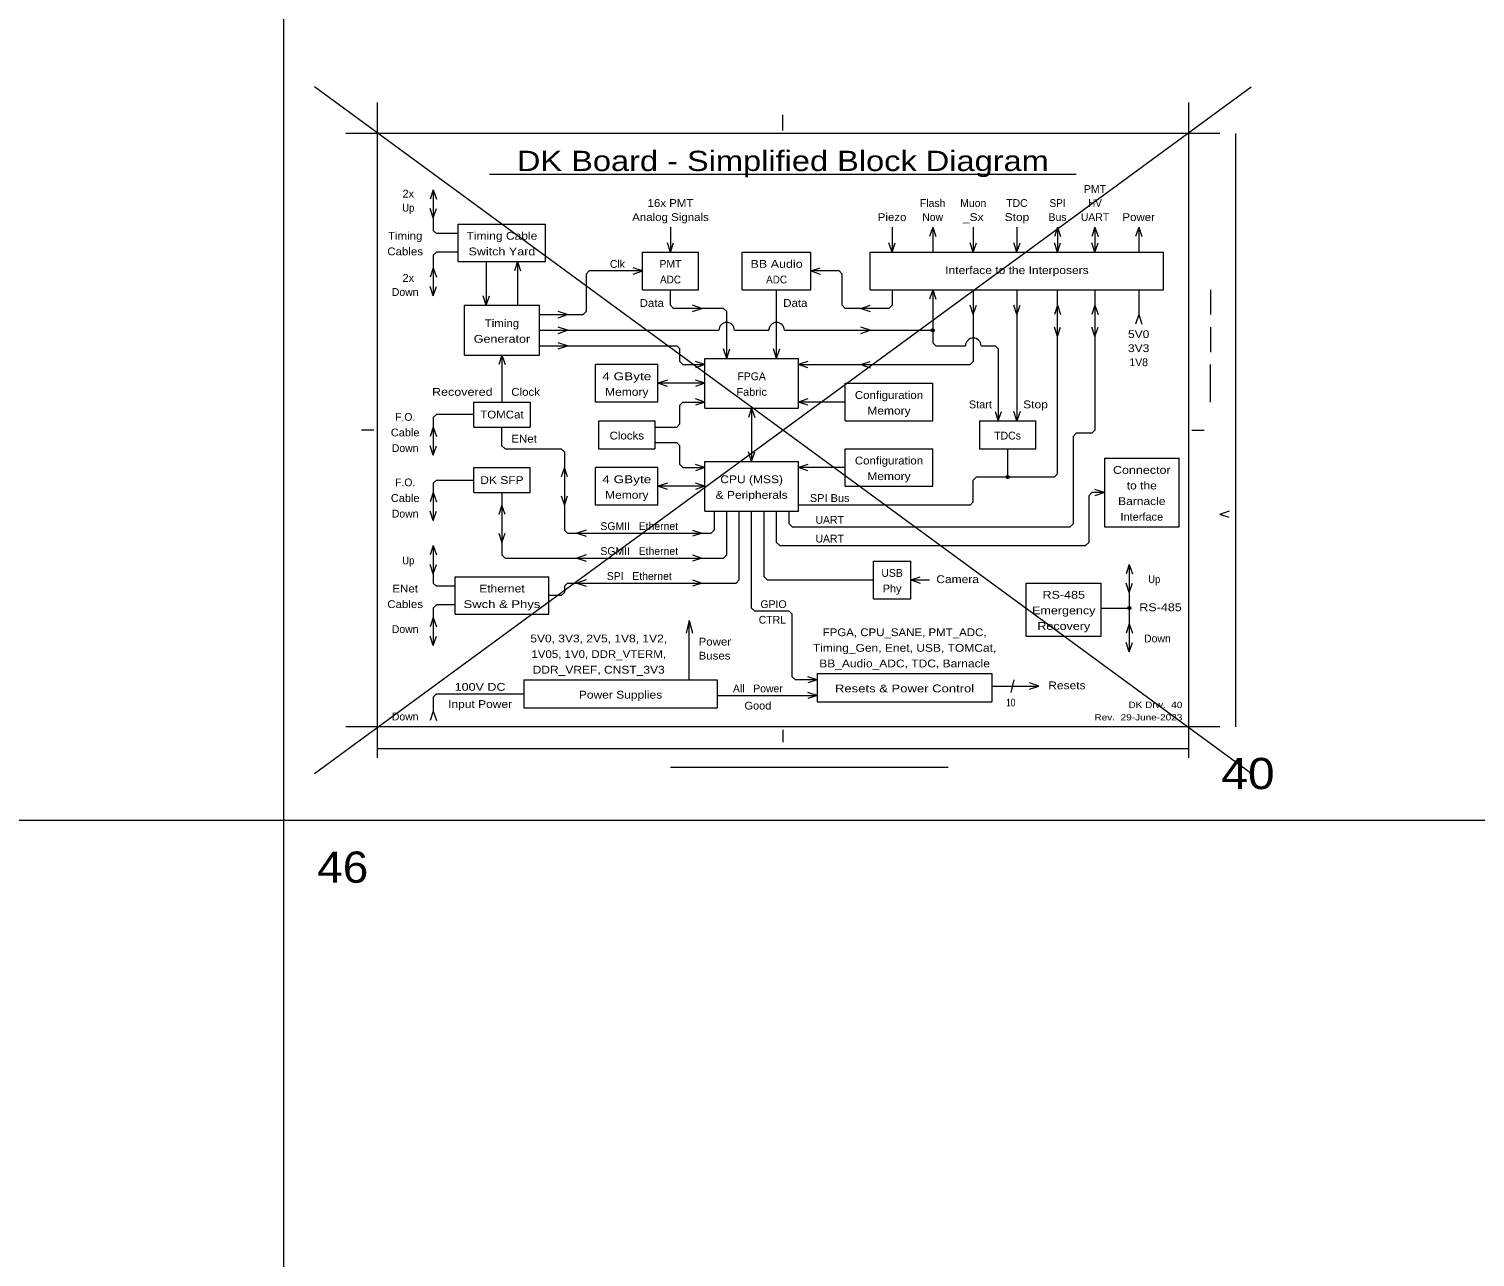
# Model space of a CAD drawing. Extents: x -321 to 371, y -315 to 400.
# Drawn here: x 114.85 to 161.18, y 95.01 to 134.35 of the extents above; entities that cross this region are included whole.
import ezdxf
from ezdxf.enums import TextEntityAlignment as Align

# ---------------------------------------------------------------- set-up
doc = ezdxf.new("R2010")
doc.units = 0
doc.header["$LTSCALE"] = 0.1
doc.layers.add('2', color=7, linetype='Continuous', lineweight=13)

msp = doc.modelspace()

# ---------------------------------------------------------------- linework, layer by layer
at = {"layer": '2'}
for p, q in [((123, 380), (123, -313)), ((124, 110.5), (154, 132.5)), ((154, 110.5), (124, 132.5)), ((126, 132), (126, 111)), ((139, 131.1), (139, 131.6)), ((139, 131.1), (139, 131.6)), ((152, 132), (152, 111)), ((153, 131), (125, 131)), ((153.5, 131), (153.5, 112)), ((129.6, 129.7), (148.4, 129.7)), ((127.8, 129.2), (127.7, 128.9)), ((127.8, 129.2), (127.8, 127.9)), ((127.8, 129.2), (127.9, 128.9)), ((127.8, 128.3), (127.7, 128.6)), ((127.8, 128.3), (127.9, 128.6)), ((127.8, 127.9), (127.9, 127.8)), ((128.6, 128.1), (131.4, 128.1)), ((128.6, 126.9), (128.6, 128.1)), ((131.4, 126.9), (131.4, 128.1)), ((143.8, 128), (143.7, 127.7)), ((143.8, 128), (143.8, 127.2)), ((143.8, 128), (143.9, 127.7)), ((147.8, 128), (147.7, 127.7)), ((147.8, 128), (147.9, 127.7)), ((149, 128), (148.9, 127.7)), ((149, 128), (149.1, 127.7)), ((150.4, 128), (150.3, 127.7)), ((150.4, 128), (150.4, 127.2)), ((150.4, 128), (150.5, 127.7)), ((128.6, 127.8), (127.9, 127.8)), ((135.4, 127.2), (135.3, 127.5)), ((142.5, 127.2), (142.4, 127.5)), ((145.1, 127.2), (145, 127.5)), ((146.5, 127.2), (146.4, 127.5)), ((147.8, 127.2), (147.7, 127.5)), ((149, 127.2), (148.9, 127.5)), ((127.8, 127.1), (127.9, 127.2)), ((127.8, 127.1), (127.8, 125.8)), ((128.6, 127.2), (127.9, 127.2)), ((134.5, 127.2), (136.3, 127.2)), ((134.5, 126), (134.5, 127.2)), ((136.3, 126), (136.3, 127.2)), ((137.7, 127.2), (139.9, 127.2)), ((137.7, 126), (137.7, 127.2)), ((139.9, 126), (139.9, 127.2)), ((141.8, 127.2), (151.2, 127.2)), ((141.8, 126), (141.8, 127.2)), ((151.2, 126), (151.2, 127.2)), ((127.8, 126.7), (127.7, 126.4)), ((127.8, 126.7), (127.9, 126.4)), ((128.6, 126.9), (131.4, 126.9)), ((129.5, 126.9), (129.5, 125.5)), ((130.5, 126.9), (130.4, 126.6)), ((130.5, 126.9), (130.5, 125.5)), ((130.5, 126.9), (130.6, 126.6)), ((134.5, 126.6), (134.2, 126.7)), ((139.9, 126.6), (140.2, 126.5)), ((127.8, 125.8), (127.7, 126.1)), ((127.8, 125.8), (127.9, 126.1)), ((129.5, 125.5), (129.4, 125.8)), ((129.5, 125.5), (129.6, 125.8)), ((134.5, 126), (136.3, 126)), ((137.7, 126), (139.9, 126)), ((138.8, 123.8), (138.8, 126)), ((141.8, 126), (151.2, 126)), ((143.8, 126), (143.7, 125.7)), ((143.8, 126), (143.8, 124.3)), ((143.8, 126), (143.9, 125.7)), ((145.1, 126), (145.1, 123.7)), ((146.5, 126), (146.5, 121.8)), ((149, 126), (149, 121.5)), ((150.4, 126), (150.4, 125.2)), ((152.7, 126), (152.7, 125.2)), ((128.8, 125.5), (131.2, 125.5)), ((128.8, 123.9), (128.8, 125.5)), ((131.2, 123.9), (131.2, 125.5)), ((131.2, 125.2), (132.6, 125.2)), ((132.1, 125.2), (131.8, 125.3)), ((131.8, 125.1), (132.1, 125.2)), ((136.4, 125.4), (136.1, 125.5)), ((136.1, 125.3), (136.4, 125.4)), ((141.5, 125.4), (141.8, 125.5)), ((141.5, 125.4), (141.8, 125.3)), ((145.1, 125.2), (145, 125.5)), ((145.1, 125.2), (145.2, 125.5)), ((146.5, 125.2), (146.4, 125.5)), ((146.5, 125.2), (146.6, 125.5)), ((147.8, 125.5), (147.7, 125.2)), ((147.8, 125.5), (147.9, 125.2)), ((149, 125.5), (148.9, 125.2)), ((149, 125.5), (149.1, 125.2)), ((150.4, 125.2), (150.3, 124.9)), ((150.4, 125.2), (150.5, 124.9)), ((131.2, 124.7), (136.95, 124.7)), ((132.1, 124.7), (131.8, 124.8)), ((131.8, 124.6), (132.1, 124.7)), ((137.45, 124.7), (138.55, 124.7)), ((139.05, 124.7), (143.8, 124.7)), ((141.8, 124.7), (141.5, 124.8)), ((141.5, 124.6), (141.8, 124.7)), ((147.8, 124.5), (147.7, 124.8)), ((147.8, 124.5), (147.9, 124.8)), ((149, 124.5), (148.9, 124.8)), ((149, 124.5), (149.1, 124.8)), ((152.7, 124.8), (152.7, 124)), ((131.2, 124.2), (135.6, 124.2)), ((132.1, 124.2), (131.8, 124.3)), ((131.8, 124.1), (132.1, 124.2)), ((143.8, 124.3), (143.9, 124.2)), ((143.9, 124.2), (144.85, 124.2)), ((145.35, 124.2), (145.8, 124.2)), ((145.9, 124.1), (145.8, 124.2)), ((128.8, 123.9), (131.2, 123.9)), ((130, 123.9), (129.9, 123.6)), ((130, 123.9), (130, 122.4)), ((130, 123.9), (130.1, 123.6)), ((136.5, 123.8), (139.5, 123.8)), ((136.5, 122.2), (136.5, 123.8)), ((137.2, 123.8), (137.1, 124.1)), ((137.2, 123.8), (137.3, 124.1)), ((138.8, 123.8), (138.7, 124.1)), ((138.8, 123.8), (138.9, 124.1)), ((139.5, 122.2), (139.5, 123.8)), ((145.9, 124.1), (145.9, 121.8)), ((135, 123.6), (133, 123.6)), ((133, 122.4), (133, 123.6)), ((135, 122.4), (135, 123.6)), ((136.5, 123.6), (136.2, 123.5)), ((139.8, 123.7), (139.5, 123.6)), ((139.5, 123.6), (145, 123.6)), ((139.8, 123.5), (139.5, 123.6)), ((141.5, 123.6), (141.8, 123.7)), ((141.5, 123.6), (141.8, 123.5)), ((145.1, 123.7), (145, 123.6)), ((152.7, 122.4), (152.7, 123.6)), ((135.3, 123.1), (135, 123)), ((136.5, 123), (135, 123)), ((135.3, 122.9), (135, 123)), ((136.5, 123), (136.2, 123.1)), ((136.5, 123), (136.2, 122.9)), ((141, 123), (143.8, 123)), ((141, 121.8), (141, 123)), ((143.8, 121.8), (143.8, 123)), ((129.1, 122.4), (130.9, 122.4)), ((129.1, 121.6), (129.1, 122.4)), ((130.9, 122.4), (130.9, 121.6)), ((135, 122.4), (133, 122.4)), ((136.5, 122.4), (136.2, 122.5)), ((136.5, 122.4), (136.2, 122.3)), ((139.8, 122.5), (139.5, 122.4)), ((139.8, 122.3), (139.5, 122.4)), ((141, 122.4), (139.5, 122.4)), ((127.8, 121.9), (127.9, 122)), ((127.8, 121.9), (127.8, 120.7)), ((129.1, 122), (127.9, 122)), ((136.5, 122.2), (139.5, 122.2)), ((138, 122.2), (137.9, 121.9)), ((138, 122.2), (138.1, 121.9)), ((145.8, 122.1), (145.9, 121.8)), ((145.9, 121.8), (146, 122.1)), ((146.5, 121.8), (146.4, 122.1)), ((146.6, 122.1), (146.5, 121.8)), ((125.9, 121.5), (125.5, 121.5)), ((127.8, 121.6), (127.7, 121.3)), ((127.8, 121.6), (127.9, 121.3)), ((129.1, 121.6), (130.9, 121.6)), ((130, 121), (130, 121.6)), ((133.1, 121.8), (134.9, 121.8)), ((133.1, 120.9), (133.1, 121.8)), ((134.9, 121.8), (134.9, 120.9)), ((141, 121.8), (143.8, 121.8)), ((145.3, 121.8), (147.1, 121.8)), ((145.3, 121.8), (145.3, 120.9)), ((147.1, 120.9), (147.1, 121.8)), ((152.1, 121.5), (152.5, 121.5)), ((127.8, 120.7), (127.7, 121)), ((127.8, 120.7), (127.9, 121)), ((134.9, 121.1), (135.6, 121.1)), ((135.6, 121.1), (135.7, 121)), ((135.7, 120.4), (135.7, 121)), ((133.1, 120.9), (134.9, 120.9)), ((136.5, 120.5), (139.5, 120.5)), ((136.5, 118.9), (136.5, 120.5)), ((138, 120.5), (137.9, 120.8)), ((141, 120.9), (143.8, 120.9)), ((141, 119.7), (141, 120.9)), ((145.3, 120.9), (147.1, 120.9)), ((146.2, 120.9), (146.2, 120)), ((149.3, 120.6), (151.7, 120.6)), ((149.3, 120.6), (149.3, 118.4)), ((151.7, 118.4), (151.7, 120.6)), ((129.1, 119.5), (129.1, 120.3)), ((129.1, 120.3), (130.9, 120.3)), ((130.9, 119.5), (130.9, 120.3)), ((135, 120.3), (133, 120.3)), ((133, 119.1), (133, 120.3)), ((135, 119.1), (135, 120.3)), ((135.7, 120.4), (135.8, 120.3)), ((135.8, 120.3), (136.5, 120.3)), ((136.5, 120.3), (136.2, 120.4)), ((136.5, 120.3), (136.2, 120.2)), ((139.8, 120.4), (139.5, 120.3)), ((139.8, 120.2), (139.5, 120.3)), ((141, 120.3), (139.5, 120.3)), ((127.8, 119.8), (127.8, 118.6)), ((135.3, 119.8), (135, 119.7)), ((136.5, 119.7), (135, 119.7)), ((135.3, 119.6), (135, 119.7)), ((136.5, 119.7), (136.2, 119.8)), ((136.5, 119.7), (136.2, 119.6)), ((149.3, 119.5), (149, 119.6)), ((127.8, 119.5), (127.7, 119.2)), ((127.8, 119.5), (127.9, 119.2)), ((129.1, 119.5), (130.9, 119.5)), ((135, 119.1), (133, 119.1)), ((145, 119.1), (139.5, 119.1)), ((145, 119.1), (145.1, 119.2)), ((149.3, 119.5), (149, 119.4)), ((127.8, 118.6), (127.7, 118.9)), ((127.8, 118.6), (127.9, 118.9)), ((136.8, 118.9), (136.8, 118.3)), ((138, 115.8), (138, 118.9)), ((138.4, 116.8), (138.4, 118.9)), ((138.8, 117.9), (138.8, 118.9)), ((139.2, 118.5), (139.2, 118.9)), ((153.3, 118.9), (153, 118.8)), ((153.3, 118.7), (153, 118.8)), ((136.8, 118.3), (136.7, 118.2)), ((149.3, 118.4), (151.7, 118.4)), ((127.8, 117.8), (127.7, 117.5)), ((127.8, 117.8), (127.8, 116.6)), ((127.8, 117.8), (127.9, 117.5)), ((138.8, 117.9), (138.9, 117.8)), ((138.9, 117.8), (148.7, 117.8)), ((148.7, 117.8), (148.8, 117.9)), ((141.9, 117.3), (143.1, 117.3)), ((141.9, 116.1), (141.9, 117.3)), ((143.1, 116.1), (143.1, 117.3)), ((127.8, 116.9), (127.7, 117.2)), ((127.8, 116.9), (127.9, 117.2)), ((128.5, 116.8), (131.5, 116.8)), ((128.5, 115.6), (128.5, 116.8)), ((131.5, 115.6), (131.5, 116.8)), ((138.5, 116.7), (138.4, 116.8)), ((143.1, 116.7), (143.4, 116.8)), ((150.1, 117.2), (150, 116.9)), ((150.1, 117.2), (150.1, 115.8)), ((150.1, 117.2), (150.2, 116.9)), ((127.8, 116.6), (127.9, 116.5)), ((128.5, 116.5), (127.9, 116.5)), ((138.5, 116.7), (141.9, 116.7)), ((143.1, 116.7), (143.7, 116.7)), ((143.1, 116.7), (143.4, 116.6)), ((146.8, 116.6), (149.2, 116.6)), ((146.8, 114.9), (146.8, 116.6)), ((149.2, 114.9), (149.2, 116.6)), ((150.1, 116.3), (150, 116.6)), ((150.1, 116.3), (150.2, 116.6)), ((127.8, 115.8), (127.9, 115.9)), ((128.5, 115.9), (127.9, 115.9)), ((141.9, 116.1), (143.1, 116.1)), ((127.8, 115.5), (127.7, 115.2)), ((127.8, 115.8), (127.8, 114.6)), ((127.8, 115.5), (127.9, 115.2)), ((128.5, 115.6), (131.5, 115.6)), ((136, 115.4), (136.1, 115)), ((149.2, 115.8), (150.1, 115.8)), ((150.1, 115.8), (150.1, 114.4)), ((150.1, 115.3), (150, 115)), ((150.1, 115.3), (150.2, 115)), ((127.8, 114.6), (127.7, 114.9)), ((127.8, 114.6), (127.9, 114.9)), ((146.8, 114.9), (149.2, 114.9)), ((150.1, 114.4), (150, 114.7)), ((150.1, 114.4), (150.2, 114.7)), ((140.1, 113.5), (139.8, 113.6)), ((127.9, 113.05), (130.7, 113.05)), ((140.1, 113.5), (139.8, 113.4)), ((140.1, 113), (139.8, 113.1)), ((146.4, 113.5), (146.3, 113.1)), ((146.9, 113.2), (147.2, 113.3)), ((136.9, 113), (140.1, 113)), ((140.1, 113), (139.8, 112.9)), ((127.8, 112.5), (127.9, 112.2)), ((153, 112), (125, 112)), ((139, 111.9), (139, 111.5)), ((126, 111.3), (152, 111.3)), ((135.4, 110.7), (144.3, 110.7)), ((-8, 109), (257, 109))]:
    msp.add_line(p, q, dxfattribs=at)
for points in [[(135.4, 128), (135.4, 127.2), (135.5, 127.5)], [(142.5, 128), (142.5, 127.2), (142.6, 127.5)], [(145.1, 128), (145.1, 127.2), (145.2, 127.5)], [(146.5, 128), (146.5, 127.2), (146.6, 127.5)], [(147.8, 128), (147.8, 127.2), (147.9, 127.5)], [(149, 128), (149, 127.2), (149.1, 127.5)], [(134.2, 126.5), (134.5, 126.6), (132.8, 126.6), (132.7, 126.5), (132.7, 125.3), (132.6, 125.2)], [(142.5, 126), (142.5, 125.5), (142.4, 125.4), (141, 125.4), (140.9, 125.5), (140.9, 126.5), (140.8, 126.6), (139.9, 126.6), (140.2, 126.7)], [(137.2, 123.8), (137.2, 125.3), (137.1, 125.4), (135.5, 125.4), (135.4, 125.5), (135.4, 126)], [(145.1, 119.2), (145.1, 119.9), (145.2, 120), (147.7, 120), (147.8, 120.1), (147.8, 126)], [(135.8, 123.6), (135.7, 123.7), (135.7, 124.1), (135.6, 124.2)], [(135.8, 123.6), (136.5, 123.6), (136.2, 123.7)], [(134.9, 121.6), (135.6, 121.6), (135.7, 121.7), (135.7, 122.3), (135.8, 122.4), (136.5, 122.4)], [(138, 122.2), (138, 120.5), (138.1, 120.8)], [(148.4, 121.4), (148.3, 121.3), (148.3, 118.5), (148.2, 118.4)], [(149, 121.5), (148.9, 121.4), (148.4, 121.4)], [(130, 121), (130.1, 120.9), (131.9, 120.9), (132, 120.8), (132, 118.3), (132.1, 118.2), (136.7, 118.2)], [(136.5, 118.9), (139.5, 118.9), (139.5, 120.5)], [(141, 119.7), (143.8, 119.7), (143.8, 120.9)], [(132.1, 120), (132, 120.3), (131.9, 120)], [(127.8, 119.8), (127.9, 119.9), (129.1, 119.9)], [(130.1, 118.8), (130, 119.1), (129.9, 118.8)], [(130, 119.5), (130, 117.5), (130.1, 117.4), (137.1, 117.4), (137.2, 117.5), (137.2, 118.9)], [(131.9, 119.4), (132, 119.1), (132.1, 119.4)], [(149.3, 119.5), (148.9, 119.5), (148.8, 119.4), (148.8, 117.9)], [(132.1, 116.6), (137.5, 116.6), (137.6, 116.7), (137.6, 118.9)], [(129.9, 118.2), (130, 117.9), (130.1, 118.2)], [(132.7, 118.3), (132.4, 118.2), (132.7, 118.1)], [(136.1, 118.3), (136.4, 118.2), (136.1, 118.1)], [(139.2, 118.5), (139.3, 118.4), (148.2, 118.4)], [(132.7, 117.5), (132.4, 117.4), (132.7, 117.3)], [(136.1, 117.5), (136.4, 117.4), (136.1, 117.3)], [(132.1, 116.6), (132, 116.5), (132, 116.3), (131.9, 116.2), (131.5, 116.2)], [(132.7, 116.7), (132.4, 116.6), (132.7, 116.5)], [(136.1, 116.7), (136.4, 116.6), (136.1, 116.5)], [(136, 113.5), (136, 115.4), (135.9, 115)], [(140.1, 113.5), (139.4, 113.5), (139.3, 113.6), (139.3, 115.6), (139.2, 115.7), (138.1, 115.7), (138, 115.8)], [(140.1, 113.7), (140.1, 112.8), (145.7, 112.8)], [(140.1, 113.7), (145.7, 113.7), (145.7, 112.8)], [(127.9, 113.05), (127.8, 112.95), (127.8, 112.5), (127.7, 112.2)], [(130.7, 113.5), (130.7, 112.6), (136.9, 112.6)], [(130.7, 113.5), (136.9, 113.5), (136.9, 112.6)], [(145.7, 113.3), (147.2, 113.3), (146.9, 113.4)]]:
    msp.add_lwpolyline(points, dxfattribs=at)
for centre, radius in [((143.8, 124.7), 0.05), ((143.8, 124.7), 0.045), ((143.8, 124.7), 0.04), ((143.8, 124.7), 0.035), ((143.8, 124.7), 0.03), ((143.8, 124.7), 0.025), ((143.8, 124.7), 0.02), ((143.8, 124.7), 0.015), ((143.8, 124.7), 0.01), ((146.2, 120), 0.05), ((146.2, 120), 0.045), ((146.2, 120), 0.04), ((146.2, 120), 0.035), ((146.2, 120), 0.03), ((146.2, 120), 0.025), ((146.2, 120), 0.02), ((146.2, 120), 0.015), ((146.2, 120), 0.01), ((150.1, 115.8), 0.05), ((150.1, 115.8), 0.045), ((150.1, 115.8), 0.04), ((150.1, 115.8), 0.035), ((150.1, 115.8), 0.03), ((150.1, 115.8), 0.025), ((150.1, 115.8), 0.02), ((150.1, 115.8), 0.015), ((150.1, 115.8), 0.01)]:
    msp.add_circle(centre, radius, dxfattribs=at)
for centre in [(137.2, 124.7), (138.8, 124.7), (145.1, 124.2)]:
    msp.add_arc(centre, 0.25, 0, 180, dxfattribs=at)

# ---------------------------------------------------------------- texts
for s, height, width, p in [('DK Board - Simplified Block Diagram', 0.6499, 1.2, (139, 129.8)), ('2x', 0.25, 1.05, (127.0001, 128.95)), ('16x PMT', 0.25, 1.1, (135.4, 128.65)), ('SPI', 0.25, 0.95, (147.8, 128.65)), ('HV', 0.25, 0.95, (149, 128.65)), ('Up', 0.25, 0.9, (127.0001, 128.5)), ('Analog Signals', 0.25, 1.1, (135.4, 128.2)), ('Piezo', 0.25, 1.1, (142.5, 128.2)), ('_Sx', 0.25, 1.15, (145.1, 128.2)), ('Stop', 0.25, 1.15, (146.5, 128.2)), ('Power', 0.25, 1.1, (150.4, 128.2)), ('Timing', 0.25, 1.1, (126.9, 127.6)), ('Timing Cable', 0.25, 1.15, (130, 127.6)), ('Cables', 0.25, 1.1, (126.9, 127.1)), ('Switch Yard', 0.25, 1.2, (130, 127.1)), ('BB Audio', 0.25, 1.2, (138.7999, 126.7)), ('2x', 0.25, 1.05, (127.0001, 126.25)), ('Interface to the Interposers', 0.25, 1.15, (146.5, 126.5)), ('ADC', 0.25, 0.95, (135.4, 126.2)), ('ADC', 0.25, 0.95, (138.8, 126.2)), ('Data', 0.25, 1.1, (134.7999, 125.45)), ('Data', 0.25, 1.1, (139.4, 125.45)), ('Timing', 0.25, 1.1, (130, 124.8)), ('5V0', 0.25, 1.15, (150.4, 124.45)), ('Generator', 0.25, 1.2, (130, 124.3)), ('3V3', 0.25, 1.15, (150.4, 124)), ('4 GByte', 0.25, 1.3, (134, 123.1)), ('Memory', 0.25, 1.15, (134, 122.6)), ('Fabric', 0.25, 1.05, (138, 122.6)), ('Configuration', 0.25, 1.1, (142.4, 122.5)), ('TOMCat', 0.25, 1.1, (130, 121.875)), ('Memory', 0.25, 1.15, (142.4, 122)), ('Cable', 0.25, 1.05, (126.9, 121.3)), ('Clocks', 0.25, 1.1, (134, 121.2)), ('Configuration', 0.25, 1.1, (142.4, 120.4)), ('DK SFP', 0.25, 1.15, (130, 119.775)), ('4 GByte', 0.25, 1.3, (134, 119.8)), ('CPU (MSS)', 0.25, 1.15, (138, 119.8)), ('Memory', 0.25, 1.15, (142.4, 119.9)), ('Connector', 0.25, 1.2, (150.5, 120.1)), ('Memory', 0.25, 1.15, (134, 119.3)), ('& Peripherals', 0.25, 1.15, (138, 119.3)), ('to the', 0.25, 1.15, (150.5, 119.6)), ('Cable', 0.25, 1.05, (126.9, 119.2)), ('SPI Bus', 0.25, 1.05, (140.5, 119.2)), ('Barnacle', 0.25, 1.15, (150.5, 119.1)), ('Interface', 0.25, 1.05, (150.5, 118.6)), ('Up', 0.25, 0.9, (127.0001, 117.2)), ('Camera', 0.25, 1.15, (144.6, 116.6)), ('Up', 0.25, 0.9, (150.9, 116.6)), ('ENet', 0.25, 1.1, (126.9, 116.3)), ('Ethernet', 0.25, 1.15, (130, 116.3)), ('Phy', 0.25, 1.05, (142.5, 116.3)), ('RS-485', 0.25, 1.2, (148, 116.1)), ('Cables', 0.25, 1.1, (126.9, 115.8)), ('Swch & Phys', 0.25, 1.25, (130, 115.8)), ('Emergency', 0.25, 1.2, (148, 115.6)), ('RS-485', 0.25, 1.2, (151.1, 115.7)), ('5V0, 3V3, 2V5, 1V8, 1V2,', 0.25, 1.15, (133.1, 114.7)), ('FPGA, CPU_SANE, PMT_ADC,', 0.25, 1.1, (142.9, 114.9)), ('Recovery', 0.25, 1.2, (148, 115.1)), ('1V05, 1V0, DDR_VTERM,', 0.25, 1.1, (133.1, 114.2)), ('Timing_Gen, Enet, USB, TOMCat,', 0.25, 1.15, (142.9, 114.4)), ('BB_Audio_ADC, TDC, Barnacle', 0.25, 1.15, (142.9001, 113.9)), ('DDR_VREF, CNST_3V3', 0.25, 1.15, (133.1, 113.7)), ('100V DC', 0.25, 1.2, (129.2999, 113.15)), ('Power Supplies', 0.25, 1.15, (133.7999, 112.9)), ('Resets & Power Control', 0.25, 1.25, (142.9, 113.1)), ('Resets', 0.25, 1.15, (148.1, 113.2)), ('Input Power', 0.25, 1.15, (129.2999, 112.6)), ('Good', 0.25, 1.05, (138.2, 112.55)), ('10', 0.25, 0.8, (146.2999, 112.65)), ('40', 1, 1.15, (153.9, 110)), ('46', 1, 1.1, (124.9, 107))]:
    msp.add_text(s, height=height, dxfattribs=dict(at, width=width)).set_placement(p, align=Align.CENTER)
for s, p in [('PMT', (149, 129.1)), ('Flash', (143.8, 128.65)), ('Muon', (145.1, 128.65)), ('TDC', (146.5, 128.65)), ('Now', (143.8, 128.2)), ('Bus', (147.7999, 128.2)), ('UART', (149, 128.2)), ('Clk', (133.7, 126.7)), ('PMT', (135.4, 126.7)), ('Down', (126.9001, 125.8)), ('1V8', (150.4, 123.55)), ('FPGA', (138, 123.1)), ('F.O.', (126.9, 121.8)), ('TDCs', (146.2, 121.2)), ('Down', (126.9001, 120.8)), ('F.O.', (126.9, 119.7)), ('Down', (126.9001, 118.7)), ('UART', (140.5, 118.5)), ('SGMII   Ethernet', (134.4, 118.3)), ('UART', (140.5, 117.9)), ('SGMII   Ethernet', (134.4, 117.5)), ('SPI   Ethernet', (134.4, 116.7)), ('USB', (142.5, 116.8)), ('GPIO', (138.7, 115.8)), ('Down', (126.9001, 115)), ('Down', (151, 114.7)), ('All   Power', (138.2, 113.1)), ('Down', (126.9, 112.2))]:
    msp.add_text(s, height=0.25, dxfattribs=at).set_placement(p, align=Align.CENTER)
for s, height, width, p in [('Recovered', 0.25, 1.2, (129.7, 122.6)), ('Start', 0.25, 1.05, (145.7, 122.2)), ('DK Drw.  40', 0.1999, 1.2, (151.8001, 112.6)), ('Rev.  29-June-2023', 0.1999, 1.2, (151.8001, 112.2))]:
    msp.add_text(s, height=height, dxfattribs=dict(at, width=width)).set_placement(p, align=Align.RIGHT)
for s, width, p in [('Clock', 1.1, (130.3, 122.6)), ('Stop', 1.15, (146.7, 122.2)), ('ENet', 1.1, (130.3, 121.1)), ('Power', 1.1, (136.3, 114.6)), ('Buses', 1.1, (136.3, 114.15))]:
    msp.add_text(s, height=0.25, dxfattribs=dict(at, width=width)).set_placement(p)
msp.add_text('CTRL', height=0.25, dxfattribs=at).set_placement((139.1, 115.3), align=Align.RIGHT)

doc.saveas('drawing.dxf')
